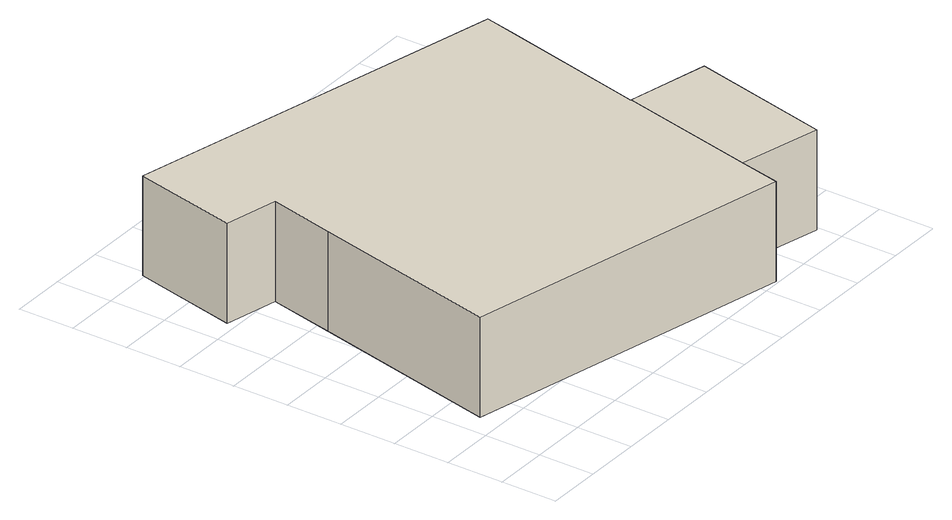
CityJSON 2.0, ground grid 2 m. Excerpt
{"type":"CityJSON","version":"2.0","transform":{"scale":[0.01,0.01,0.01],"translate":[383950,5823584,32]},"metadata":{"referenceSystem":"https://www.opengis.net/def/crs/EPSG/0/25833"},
"CityObjects":{
"building1":{"type":"Building","attributes":{"Gemeindeschluessel":"11000012","function":"31001_1310"},"address":[{"country":"Germany","locality":"Berlin","thoroughfareNumber":"10","thoroughfareName":"Vor den Toren"}],"children":["building1-1","building1-2"]},
"building1-1":{"type":"BuildingPart","attributes":{"BezugspunktDach":"2200","measuredHeight":3.54,"storeysAboveGround":1},"parents":["building1"],"geometry":[{"type":"Solid","lod":"1","boundaries":[[[[0,1,2,3,4,5,6,7,8,9,10,11]],[[12,13,14,15,16,17,18,19,20,21,22,23]],[[12,23,11,10]],[[13,12,10,9]],[[14,13,9,8]],[[15,14,8,7]],[[16,15,7,6]],[[17,16,6,5]],[[18,17,5,4]],[[19,18,4,3]],[[20,19,3,2]],[[22,21,1,0]],[[23,22,0,11]],[[21,20,2,1]]]]}]},
"building1-2":{"type":"BuildingPart","attributes":{"BezugspunktDach":"2200","measuredHeight":3.54,"storeysAboveGround":1},"parents":["building1"],"geometry":[{"type":"Solid","lod":"1","boundaries":[[[[24,25,2,1]],[[20,26,27,21]],[[26,20,2,25]],[[27,26,25,24]],[[21,27,24,1]],[[20,21,1,2]]]]}]}
},
"vertices":[
[1266,9,444],[1299,157,444],[1412,653,444],[1410,654,444],[1534,1190,444],[1557,1289,444],[510,1532,444],[182,1608,444],[97,1233,444],[288,1188,444],[236,953,444],[81,278,444],[236,953,90],[288,1188,90],[97,1233,90],[182,1608,90],[510,1532,90],[1557,1289,90],[1534,1190,90],[1410,654,90],[1412,653,90],[1299,157,90],[1266,9,90],[81,278,90],
[1591,86,444],[1706,587,444],[1706,587,90],[1591,86,90]
]}
